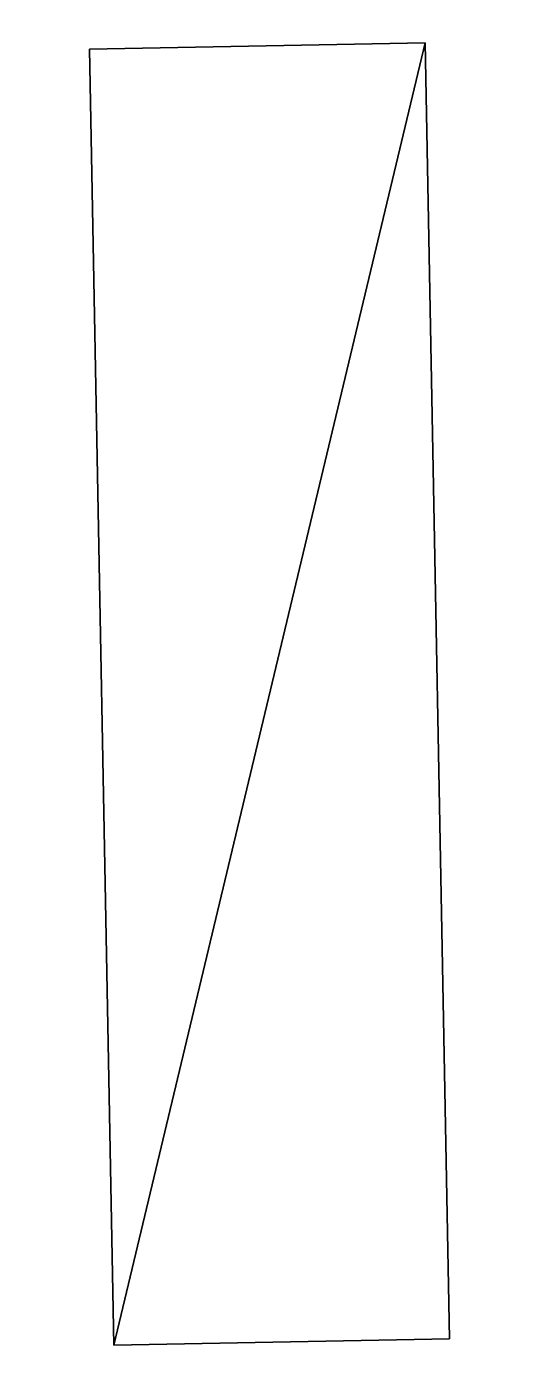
# Model space of a CAD drawing. Extents: x 0 to 36814, y -3929 to 172.
# Drawn here: x 36734.26 to 36737.3, y -3782.89 to -3774.55 of the extents above; entities that cross this region are included whole.
import ezdxf

# ---------------------------------------------------------------- set-up
doc = ezdxf.new("R2010")
doc.units = 0
doc.header["$LTSCALE"] = 25.4
doc.layers.get('0').update_dxf_attribs({"color": 13, "linetype": 'CONTINUOUS'})

# ---------------------------------------------------------------- blocks, each defined once
blk = doc.blocks.new('_____5')
at = {"color": 0}
for p, q in [((2.0331, 8.1233), (-0.0621, 7.9818)), ((-0.0621, 7.9818, 1), (2.0331, 8.1233, 1)), ((2.0331, 8.1233), (-0.0621, 7.9818)), ((-0.0621, 7.9818, 1), (2.0331, 8.1233, 1)), ((2.0331, 8.1233, 1), (2.0331, 8.1233)), ((2.579, 0.0417), (2.0331, 8.1233)), ((2.579, 0.0417), (2.0331, 8.1233)), ((2.0331, 8.1233, 1), (2.0331, 8.1233)), ((2.579, 0.0417, 1), (2.0331, 8.1233, 1)), ((2.579, 0.0417, 1), (2.0331, 8.1233, 1)), ((-0.0621, 7.9818), (-0.0621, 7.9818, 1)), ((0.4837, -0.0998), (-0.0621, 7.9818)), ((0.4837, -0.0998, 1), (-0.0621, 7.9818, 1)), ((0.4837, -0.0998, 1), (-0.0621, 7.9818, 1)), ((-0.0621, 7.9818), (-0.0621, 7.9818, 1)), ((0.4837, -0.0998), (-0.0621, 7.9818)), ((2.579, 0.0417), (0.4837, -0.0998)), ((0.4837, -0.0998, 1), (2.579, 0.0417, 1)), ((2.579, 0.0417), (0.4837, -0.0998)), ((0.4837, -0.0998, 1), (2.579, 0.0417, 1)), ((2.579, 0.0417, 1), (2.579, 0.0417)), ((2.579, 0.0417, 1), (2.579, 0.0417)), ((0.4837, -0.0998), (0.4837, -0.0998, 1)), ((0.4837, -0.0998), (0.4837, -0.0998, 1))]:
    blk.add_line(p, q, dxfattribs=at)
mesh = blk.add_polyface(dxfattribs=at)
corners = [(-0.0621, 7.9818), (2.0331, 8.1233, 1), (2.0331, 8.1233), (-0.0621, 7.9818, 1)]
mesh.append_faces([[corners[k] for k in face] for face in [(0, 1, 2), (1, 0, 3)]], dxfattribs={"vtx0": -1, "color": 0})
mesh = blk.add_polyface(dxfattribs=at)
corners = [(2.0331, 8.1233), (0.4837, -0.0998), (-0.0621, 7.9818), (2.579, 0.0417)]
mesh.append_faces([[corners[k] for k in face] for face in [(0, 1, 2), (1, 0, 3)]], dxfattribs={"vtx0": -1, "color": 0})
mesh = blk.add_polyface(dxfattribs=at)
corners = [(0.4837, -0.0998, 1), (2.0331, 8.1233, 1), (-0.0621, 7.9818, 1), (2.579, 0.0417, 1)]
mesh.append_faces([[corners[k] for k in face] for face in [(0, 1, 2), (1, 0, 3)]], dxfattribs={"vtx0": -1, "color": 0})
mesh = blk.add_polyface(dxfattribs=at)
corners = [(2.0331, 8.1233), (2.579, 0.0417, 1), (2.579, 0.0417), (2.0331, 8.1233, 1)]
mesh.append_faces([[corners[k] for k in face] for face in [(0, 1, 2), (1, 0, 3)]], dxfattribs={"vtx0": -1, "color": 0})
mesh = blk.add_polyface(dxfattribs=at)
corners = [(-0.0621, 7.9818, 1), (0.4837, -0.0998), (0.4837, -0.0998, 1), (-0.0621, 7.9818)]
mesh.append_faces([[corners[k] for k in face] for face in [(0, 1, 2), (1, 0, 3)]], dxfattribs={"vtx0": -1, "color": 0})
mesh = blk.add_polyface(dxfattribs=at)
corners = [(2.579, 0.0417, 1), (0.4837, -0.0998), (2.579, 0.0417), (0.4837, -0.0998, 1)]
mesh.append_faces([[corners[k] for k in face] for face in [(0, 1, 2), (1, 0, 3)]], dxfattribs={"vtx0": -1, "color": 0})

msp = doc.modelspace()

# ---------------------------------------------------------------- block references
at = {"color": 0, "rotation": 357.2147165409883}
msp.add_blockref('_____5', (36734.3256, -3782.662, 636.8425), dxfattribs=at)

doc.saveas('drawing.dxf')
